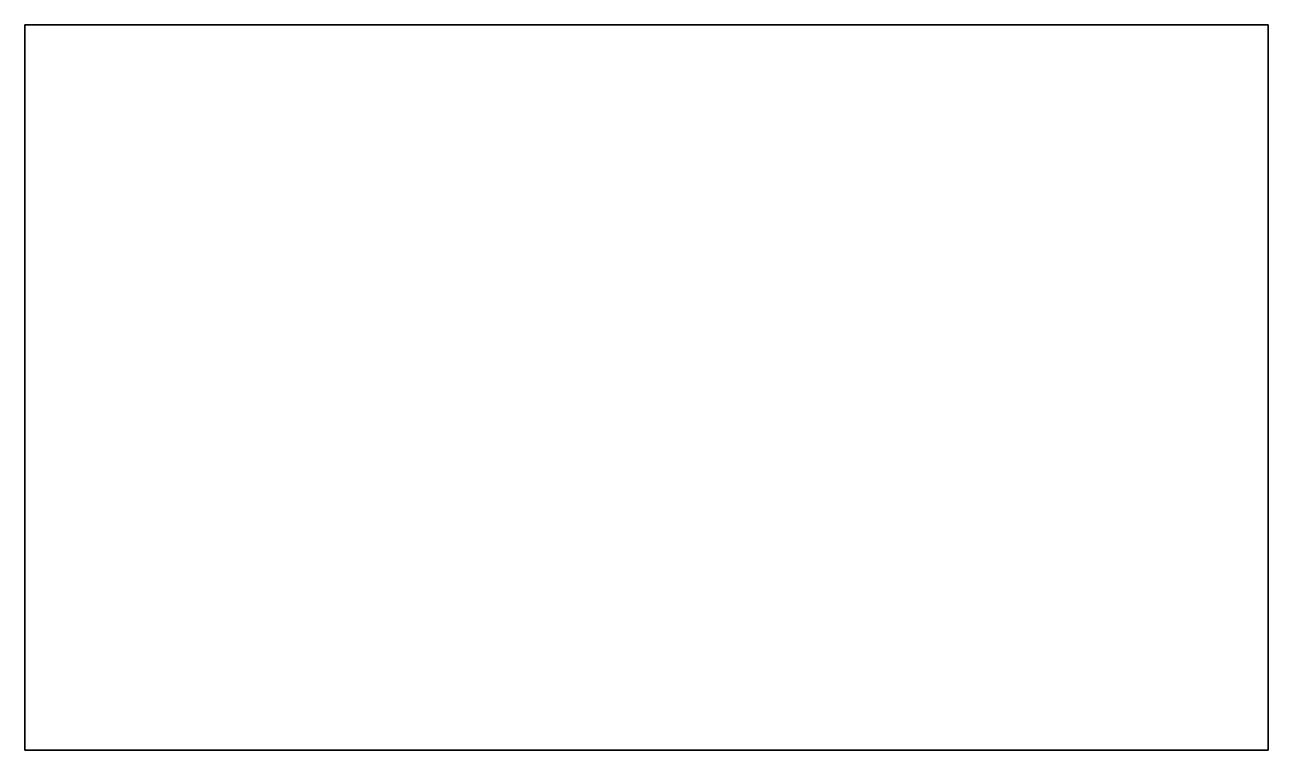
# Model space of a CAD drawing. Extents: x -0.12 to 0.12, y 0 to 0.14.
import ezdxf

# ---------------------------------------------------------------- set-up
doc = ezdxf.new("R2010")
doc.units = 0
doc.layers.add('DOOR', color=6, linetype='CONTINUOUS')

msp = doc.modelspace()

# ---------------------------------------------------------------- linework, layer by layer
at = {"layer": 'DOOR'}
for points in [[(-0.12, 0), (-0.12, 0.14, -0.3), (0.12, 0.14, -0.3), (0.12, 0)], [(-0.12, 0.14, -0.3), (-0.12, 0), (0.12, 0), (0.12, 0.14, -0.3)]]:
    msp.add_3dface(points, dxfattribs=at)

doc.saveas('drawing.dxf')
